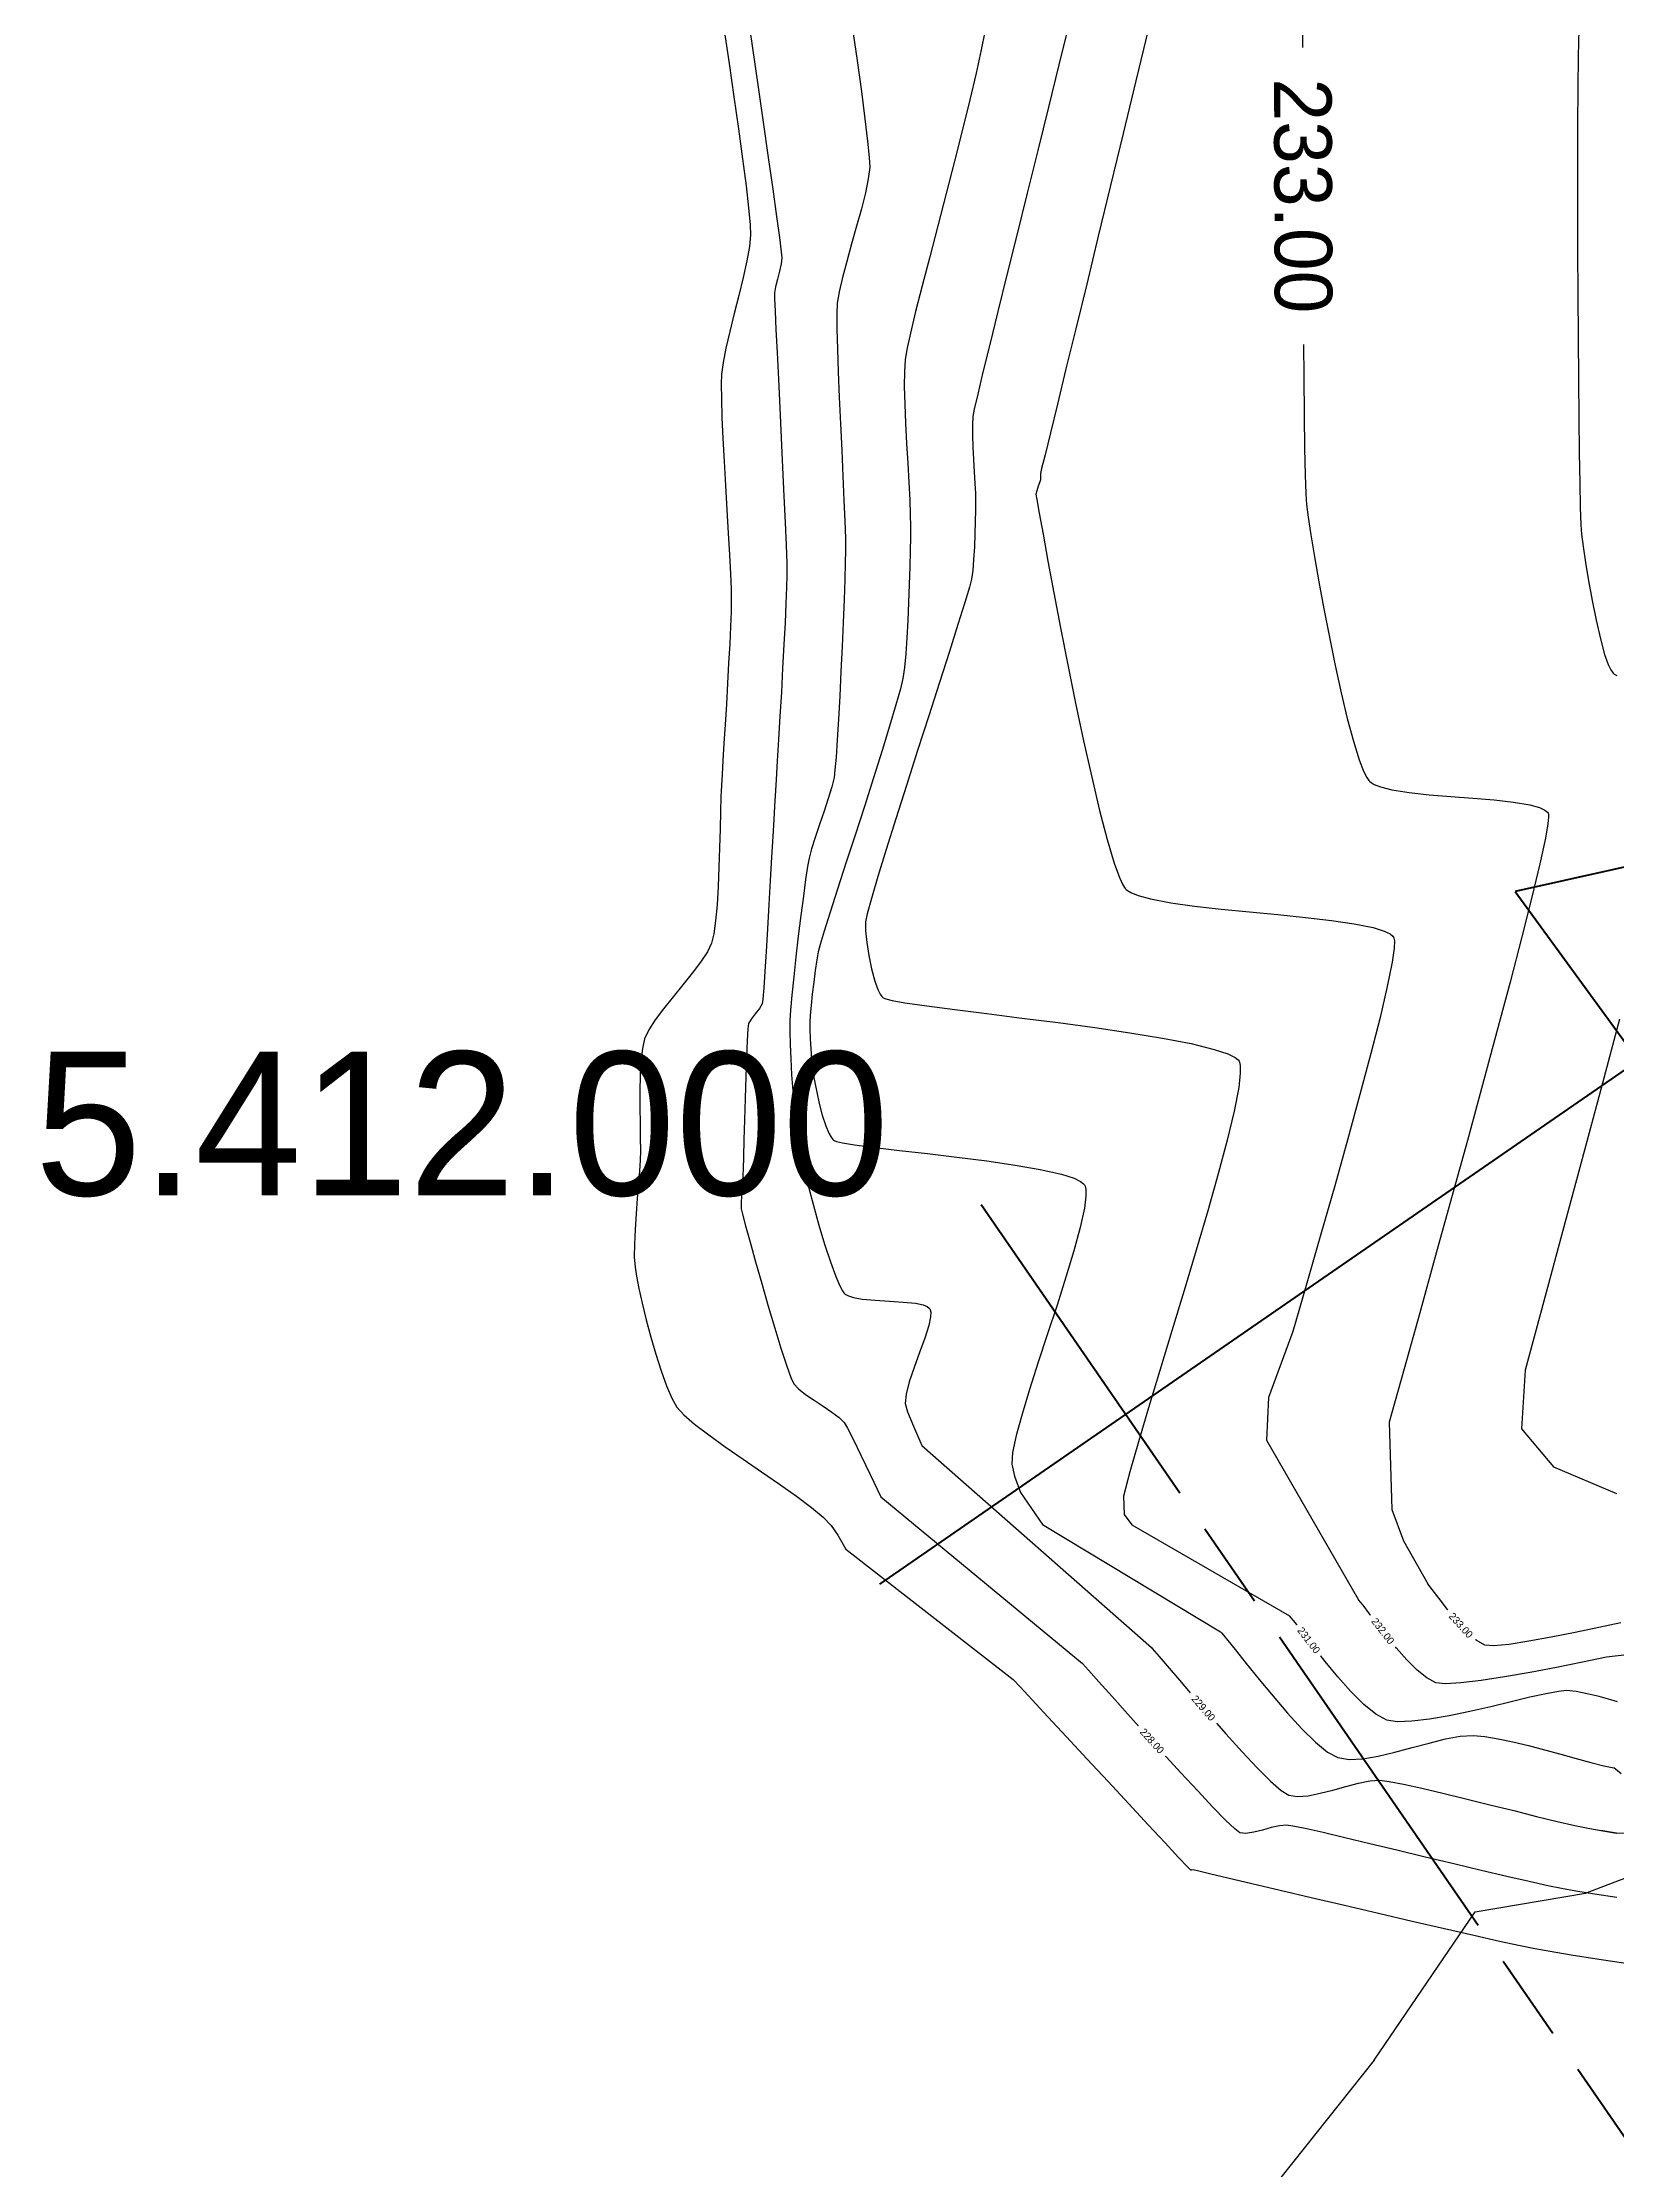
# Model space of a CAD drawing. Header units: metres. Extents: x 708931 to 723899, y 5405153 to 5413472.
# Drawn here: x 708931.1 to 709040.7, y 5411936.3 to 5412084.3 of the extents above; entities that cross this region are included whole.
import ezdxf

# ---------------------------------------------------------------- set-up
doc = ezdxf.new("R2010")
doc.units = ezdxf.units.M
doc.header["$LTSCALE"] = 12.7
doc.header["$MEASUREMENT"] = 0
doc.linetypes.add('ACAD_ISO08W100', pattern=[36, 24, -3, 6, -3])
for name, color, linetype in [('CONT-MJR1', 252, 'Continuous'), ('CONT-MNR1', 251, 'Continuous'), ('contornos2', 7, 'Continuous'), ('texto', 7, 'Continuous')]:
    doc.layers.add(name, color=color, linetype=linetype)
doc.layers.add('corte', color=214, linetype='ACAD_ISO08W100', lineweight=40)

msp = doc.modelspace()

# ---------------------------------------------------------------- linework, layer by layer
at = {"layer": 'CONT-MJR1', "elevation": 230, "flags": 128}
for points in [[(708996.68, 5412085.1), (708996.44, 5412083.83), (708996.09, 5412082.22), (708995.65, 5412080.35), (708995.13, 5412078.28), (708994.57, 5412076.08), (708993.99, 5412073.83), (708993.41, 5412071.58), (708992.85, 5412069.42), (708992.33, 5412067.41), (708991.87, 5412065.62), (708991.51, 5412064.12), (708991.25, 5412062.97), (708991.13, 5412062.26), (708991.09, 5412061.45), (708991.08, 5412060.4), (708991.12, 5412059.18), (708991.17, 5412057.84), (708991.24, 5412056.44), (708991.32, 5412055.05), (708991.4, 5412053.72), (708991.46, 5412052.51), (708991.5, 5412051.47), (708991.52, 5412050.68), (708991.51, 5412049.92), (708991.49, 5412048.95), (708991.46, 5412047.84), (708991.43, 5412046.62), (708991.38, 5412045.36), (708991.33, 5412044.1), (708991.26, 5412042.89), (708991.18, 5412041.78), (708991.09, 5412040.83), (708990.98, 5412040.07), (708990.81, 5412039.35), (708990.49, 5412038.23), (708990.06, 5412036.76), (708989.53, 5412035.05), (708988.93, 5412033.16), (708988.3, 5412031.17), (708987.65, 5412029.16), (708987.02, 5412027.21), (708986.44, 5412025.4), (708985.92, 5412023.8), (708985.51, 5412022.48), (708985.22, 5412021.54), (708985.08, 5412021.05), (708984.98, 5412020.48), (708984.87, 5412019.75), (708984.77, 5412018.93), (708984.67, 5412018.09), (708984.59, 5412017.3), (708984.53, 5412016.63), (708984.51, 5412016.15), (708984.51, 5412015.64), (708984.53, 5412014.99), (708984.57, 5412014.28), (708984.62, 5412013.56), (708984.69, 5412012.92), (708984.76, 5412012.41), (708984.85, 5412011.94), (708984.99, 5412011.27), (708985.16, 5412010.49), (708985.37, 5412009.68), (708985.61, 5412008.93), (708985.82, 5412008.42), (708985.99, 5412008.13), (708986.1, 5412007.98), (708986.16, 5412007.93), (708986.2, 5412007.9), (708986.37, 5412007.83), (708986.78, 5412007.74), (708987.61, 5412007.6), (708989.02, 5412007.42), (708990.75, 5412007.21), (708992.7, 5412006.99), (708994.75, 5412006.75), (708996.82, 5412006.49), (708998.79, 5412006.2), (709000.55, 5412005.89), (709002.02, 5412005.56), (709002.9, 5412005.28), (709003.36, 5412005.05), (709003.56, 5412004.89), (709003.62, 5412004.81), (709003.67, 5412004.73), (709003.72, 5412004.51), (709003.73, 5412004.04), (709003.63, 5412003.2), (709003.33, 5412001.84), (709002.89, 5412000.22), (709002.34, 5411998.4), (709001.72, 5411996.45), (709001.06, 5411994.45), (709000.41, 5411992.47), (708999.81, 5411990.58), (708999.28, 5411988.85), (708998.87, 5411987.36), (708998.62, 5411986.18), (708998.57, 5411985.37), (708998.75, 5411984.54), (708999.17, 5411983.4), (709000.7, 5411981.18), (709013.1, 5411973.71)], [(709013.1, 5411973.71), (709013.16, 5411973.64), (709013.31, 5411973.46), (709013.61, 5411973.1), (709014.11, 5411972.48), (709014.89, 5411971.5), (709015.79, 5411970.39), (709016.76, 5411969.21), (709017.77, 5411968.04), (709018.77, 5411966.95), (709019.71, 5411966.02), (709020.56, 5411965.33), (709021.26, 5411964.94), (709022.05, 5411964.81), (709023.01, 5411964.86), (709024.09, 5411965.04), (709025.25, 5411965.32), (709026.45, 5411965.64), (709027.63, 5411965.96), (709028.77, 5411966.24), (709029.8, 5411966.43), (709030.7, 5411966.49), (709031.5, 5411966.42), (709032.43, 5411966.26), (709033.46, 5411966.04), (709034.55, 5411965.78), (709035.67, 5411965.48), (709036.79, 5411965.18), (709037.87, 5411964.88), (709038.88, 5411964.61), (709039.79, 5411964.38), (709040.48, 5411964.23)], [(709041.01, 5411963.82), (709040.48, 5411964.23)]]:
    msp.add_lwpolyline(points, dxfattribs=at)
at = {"layer": 'CONT-MNR1', "flags": 128}
for points, elevation in [([(708980.1, 5412086.8), (708980.49, 5412084.11), (708980.88, 5412081.41), (708981.25, 5412078.79), (708981.6, 5412076.34), (708981.92, 5412074.13), (708982.18, 5412072.24), (708982.38, 5412070.77), (708982.51, 5412069.78), (708982.55, 5412069.36), (708982.5, 5412068.95), (708982.38, 5412068.42), (708982.24, 5412067.86), (708982.11, 5412067.33), (708982.04, 5412066.92), (708982.05, 5412066.52), (708982.08, 5412065.64), (708982.14, 5412064.36), (708982.22, 5412062.76), (708982.31, 5412060.91), (708982.41, 5412058.91), (708982.51, 5412056.83), (708982.61, 5412054.75), (708982.7, 5412052.76), (708982.78, 5412050.93), (708982.85, 5412049.35), (708982.89, 5412048.09), (708982.9, 5412047.24), (708982.88, 5412046.41), (708982.84, 5412045.29), (708982.78, 5412043.95), (708982.7, 5412042.43), (708982.61, 5412040.8), (708982.52, 5412039.12), (708982.42, 5412037.44), (708982.32, 5412035.82), (708982.23, 5412034.33), (708982.15, 5412033.01), (708982.08, 5412031.93), (708982.04, 5412031.15), (708981.99, 5412030.28), (708981.92, 5412029.08), (708981.84, 5412027.63), (708981.75, 5412026.01), (708981.65, 5412024.33), (708981.55, 5412022.65), (708981.46, 5412021.07), (708981.37, 5412019.67), (708981.29, 5412018.53), (708981.23, 5412017.75), (708981.18, 5412017.41), (708981, 5412017.1), (708980.7, 5412016.73), (708980.41, 5412016.35), (708980.23, 5412016.04), (708980.19, 5412015.68), (708980.14, 5412014.87), (708980.1, 5412013.72), (708980.05, 5412012.34), (708980, 5412010.84), (708979.95, 5412009.34), (708979.91, 5412007.95), (708979.88, 5412006.77), (708979.86, 5412005.92), (708979.84, 5412005.5), (708979.82, 5412005.11), (708979.78, 5412004.6), (708979.74, 5412004.05), (708979.71, 5412003.54), (708979.73, 5412003.15), (708979.82, 5412002.77), (708980.03, 5412001.97), (708980.34, 5412000.83), (708980.72, 5411999.46), (708981.15, 5411997.94), (708981.61, 5411996.37), (708982.06, 5411994.84), (708982.49, 5411993.44), (708982.87, 5411992.27), (708983.18, 5411991.41), (708983.38, 5411990.97), (708983.71, 5411990.61), (708984.2, 5411990.22), (708984.8, 5411989.82), (708985.43, 5411989.4), (708986.03, 5411989), (708986.54, 5411988.61), (708986.9, 5411988.27), (708987.13, 5411987.88), (708987.53, 5411987.11), (708988.06, 5411986.01), (708988.71, 5411984.65), (708989.44, 5411983.1), (709003.48, 5411971.49)], 228), ([(709002.54, 5412085.61), (709001.85, 5412082.79), (709001.12, 5412079.84), (709000.38, 5412076.84), (708999.64, 5412073.85), (708998.92, 5412070.94), (708998.23, 5412068.17), (708997.59, 5412065.61), (708997.03, 5412063.33), (708996.55, 5412061.39), (708996.19, 5412059.87), (708995.95, 5412058.81), (708995.85, 5412058.3), (708995.82, 5412057.73), (708995.82, 5412057), (708995.85, 5412056.18), (708995.9, 5412055.32), (708995.95, 5412054.45), (708996, 5412053.64), (708996.03, 5412052.94), (708996.04, 5412052.4), (708996.04, 5412051.78), (708996.02, 5412051), (708996, 5412050.13), (708995.96, 5412049.23), (708995.91, 5412048.36), (708995.85, 5412047.59), (708995.77, 5412046.98), (708995.62, 5412046.43), (708995.3, 5412045.35), (708994.82, 5412043.82), (708994.22, 5412041.94), (708993.53, 5412039.79), (708992.79, 5412037.47), (708992.01, 5412035.05), (708991.24, 5412032.63), (708990.5, 5412030.31), (708989.82, 5412028.16), (708989.24, 5412026.28), (708988.79, 5412024.76), (708988.49, 5412023.68), (708988.38, 5412023.13), (708988.39, 5412022.51), (708988.47, 5412021.7), (708988.6, 5412020.79), (708988.79, 5412019.86), (708989.02, 5412019), (708989.23, 5412018.43), (708989.4, 5412018.1), (708989.52, 5412017.93), (708989.58, 5412017.86), (708989.62, 5412017.83), (708989.79, 5412017.77), (708990.23, 5412017.66), (708991.12, 5412017.5), (708992.66, 5412017.27), (708994.6, 5412017.02), (708996.83, 5412016.74), (708999.26, 5412016.43), (709001.79, 5412016.11), (709004.34, 5412015.77), (709006.79, 5412015.41), (709009.06, 5412015.03), (709011.05, 5412014.65), (709012.66, 5412014.25), (709013.62, 5412013.93), (709014.11, 5412013.69), (709014.32, 5412013.52), (709014.39, 5412013.44), (709014.43, 5412013.36), (709014.48, 5412013.12), (709014.48, 5412012.59), (709014.37, 5412011.6), (709014.05, 5412009.95), (709013.56, 5412007.92), (709012.94, 5412005.58), (709012.21, 5412003.01), (709011.41, 5412000.28), (709010.57, 5411997.47), (709009.71, 5411994.65), (709008.87, 5411991.9), (709008.09, 5411989.3), (709007.38, 5411986.92), (709006.79, 5411984.84), (709006.34, 5411983.14), (709006.4, 5411981.88), (709006.93, 5411981.14), (709017.91, 5411974.82)], 231), ([(709018.81, 5412085.95), (709018.81, 5412084)], 233), ([(708978.54, 5412085.18), (708978.89, 5412082.88), (708979.22, 5412080.57), (708979.54, 5412078.33), (708979.82, 5412076.24), (708980.06, 5412074.38), (708980.24, 5412072.83), (708980.35, 5412071.66), (708980.38, 5412070.96), (708980.3, 5412070.15), (708980.12, 5412069.14), (708979.86, 5412067.99), (708979.56, 5412066.74), (708979.24, 5412065.47), (708978.93, 5412064.23), (708978.66, 5412063.07), (708978.46, 5412062.06), (708978.34, 5412061.25), (708978.32, 5412060.55), (708978.34, 5412059.53), (708978.38, 5412058.25), (708978.45, 5412056.78), (708978.53, 5412055.17), (708978.63, 5412053.5), (708978.73, 5412051.82), (708978.82, 5412050.19), (708978.9, 5412048.69), (708978.97, 5412047.36), (708979.02, 5412046.28), (708979.03, 5412045.51), (708979.02, 5412044.72), (708978.98, 5412043.69), (708978.92, 5412042.48), (708978.85, 5412041.14), (708978.77, 5412039.72), (708978.69, 5412038.28), (708978.6, 5412036.87), (708978.52, 5412035.55), (708978.45, 5412034.37), (708978.39, 5412033.38), (708978.34, 5412032.63), (708978.31, 5412031.83), (708978.28, 5412030.8), (708978.25, 5412029.6), (708978.21, 5412028.28), (708978.17, 5412026.93), (708978.11, 5412025.59), (708978.04, 5412024.32), (708977.94, 5412023.21), (708977.81, 5412022.29), (708977.66, 5412021.65), (708977.37, 5412021.04), (708976.9, 5412020.33), (708976.32, 5412019.56), (708975.66, 5412018.74), (708974.98, 5412017.9), (708974.32, 5412017.08), (708973.74, 5412016.3), (708973.28, 5412015.6), (708973, 5412014.99), (708972.84, 5412014.32), (708972.74, 5412013.45), (708972.69, 5412012.44), (708972.66, 5412011.33), (708972.66, 5412010.2), (708972.68, 5412009.09), (708972.69, 5412008.07), (708972.7, 5412007.2), (708972.69, 5412006.52), (708972.64, 5412005.8), (708972.57, 5412004.89), (708972.49, 5412003.87), (708972.41, 5412002.79), (708972.34, 5412001.71), (708972.29, 5412000.7), (708972.28, 5411999.8), (708972.33, 5411999.08), (708972.43, 5411998.46), (708972.6, 5411997.61), (708972.83, 5411996.58), (708973.11, 5411995.43), (708973.43, 5411994.22), (708973.78, 5411993.02), (708974.15, 5411991.87), (708974.52, 5411990.83), (708974.89, 5411989.97), (708975.25, 5411989.33), (708975.72, 5411988.81), (708976.48, 5411988.16), (708977.47, 5411987.41), (708978.61, 5411986.59), (708979.85, 5411985.73), (708981.14, 5411984.85), (708982.4, 5411983.98), (708983.57, 5411983.14), (708984.61, 5411982.36), (708985.43, 5411981.68), (708985.99, 5411981.1), (708986.45, 5411980.42), (708987, 5411979.45), (708998.67, 5411970.38)], 227), ([(708987.45, 5412085.43), (708987.79, 5412083.09), (708988.09, 5412080.94), (708988.34, 5412079.04), (708988.52, 5412077.48), (708988.64, 5412076.33), (708988.67, 5412075.66), (708988.57, 5412074.86), (708988.37, 5412073.88), (708988.09, 5412072.76), (708987.76, 5412071.55), (708987.41, 5412070.32), (708987.07, 5412069.11), (708986.77, 5412067.99), (708986.54, 5412067), (708986.41, 5412066.21), (708986.38, 5412065.49), (708986.39, 5412064.4), (708986.42, 5412063.02), (708986.48, 5412061.42), (708986.55, 5412059.66), (708986.63, 5412057.81), (708986.72, 5412055.96), (708986.8, 5412054.16), (708986.88, 5412052.49), (708986.94, 5412051.02), (708986.98, 5412049.83), (708986.99, 5412048.97), (708986.97, 5412048.13), (708986.94, 5412046.97), (708986.89, 5412045.56), (708986.82, 5412043.98), (708986.75, 5412042.29), (708986.67, 5412040.55), (708986.58, 5412038.85), (708986.49, 5412037.24), (708986.41, 5412035.8), (708986.33, 5412034.6), (708986.25, 5412033.7), (708986.19, 5412033.17), (708986.04, 5412032.52), (708985.79, 5412031.72), (708985.5, 5412030.83), (708985.18, 5412029.9), (708984.87, 5412029), (708984.62, 5412028.2), (708984.45, 5412027.56), (708984.35, 5412026.99), (708984.21, 5412026.08), (708984.05, 5412024.92), (708983.88, 5412023.58), (708983.7, 5412022.14), (708983.53, 5412020.69), (708983.38, 5412019.29), (708983.25, 5412018.03), (708983.16, 5412016.99), (708983.12, 5412016.25), (708983.12, 5412015.51), (708983.14, 5412014.6), (708983.18, 5412013.58), (708983.23, 5412012.48), (708983.31, 5412011.36), (708983.39, 5412010.26), (708983.49, 5412009.24), (708983.6, 5412008.34), (708983.71, 5412007.62), (708983.86, 5412006.89), (708984.1, 5412005.89), (708984.4, 5412004.69), (708984.75, 5412003.37), (708985.14, 5412002.01), (708985.53, 5412000.68), (708985.93, 5411999.46), (708986.31, 5411998.43), (708986.58, 5411997.79), (708986.77, 5411997.45), (708986.88, 5411997.3), (708986.94, 5411997.24), (708987.01, 5411997.19), (708987.19, 5411997.09), (708987.55, 5411996.98), (708988.15, 5411996.87), (708989.06, 5411996.78), (708990.04, 5411996.72), (708991, 5411996.66), (708991.85, 5411996.57), (708992.39, 5411996.46), (708992.68, 5411996.34), (708992.82, 5411996.24), (708992.86, 5411996.19), (708992.89, 5411996.12), (708992.92, 5411995.96), (708992.91, 5411995.62), (708992.78, 5411995.03), (708992.5, 5411994.14), (708992.14, 5411993.14), (708991.76, 5411992.1), (708991.43, 5411991.11), (708991.2, 5411990.25), (708991.14, 5411989.59), (708991.31, 5411989.02), (708991.71, 5411988.02), (708992.3, 5411986.67), (709008.29, 5411972.6)], 229), ([(709008.09, 5412085.32), (709007.21, 5412081.67), (709006.32, 5412078.01), (709005.44, 5412074.39), (709004.59, 5412070.87), (709003.78, 5412067.53), (709003.02, 5412064.42), (709002.34, 5412061.62), (709001.74, 5412059.18), (709001.25, 5412057.17), (709000.88, 5412055.65), (709000.64, 5412054.69), (709000.56, 5412054.35), (709000.57, 5412054.23), (709000.57, 5412054.11), (709000.57, 5412054), (709000.56, 5412053.89), (709000.51, 5412053.75), (709000.41, 5412053.46), (709000.3, 5412053.14), (709000.25, 5412052.9), (709000.31, 5412052.53), (709000.48, 5412051.58), (709000.74, 5412050.12), (709001.08, 5412048.24), (709001.49, 5412046.04), (709001.96, 5412043.6), (709002.47, 5412041.01), (709003.01, 5412038.36), (709003.57, 5412035.73), (709004.13, 5412033.21), (709004.68, 5412030.89), (709005.21, 5412028.87), (709005.7, 5412027.21), (709006.06, 5412026.22), (709006.31, 5412025.7), (709006.46, 5412025.46), (709006.53, 5412025.39), (709006.62, 5412025.31), (709006.86, 5412025.16), (709007.36, 5412024.96), (709008.23, 5412024.72), (709009.64, 5412024.46), (709011.3, 5412024.22), (709013.15, 5412024.01), (709015.11, 5412023.82), (709017.09, 5412023.63), (709019.02, 5412023.43), (709020.82, 5412023.22), (709022.41, 5412022.99), (709023.72, 5412022.73), (709024.5, 5412022.49), (709024.91, 5412022.29), (709025.09, 5412022.14), (709025.15, 5412022.07), (709025.18, 5412022), (709025.21, 5412021.8), (709025.19, 5412021.3), (709025.05, 5412020.32), (709024.71, 5412018.63), (709024.21, 5412016.48), (709023.56, 5412013.96), (709022.81, 5412011.11), (709021.96, 5412008.03), (709021.05, 5412004.76), (709020.09, 5412001.39), (709019.11, 5411997.98), (709018.14, 5411994.6), (709016.44, 5411990.01), (709016.31, 5411987.04), (709022.72, 5411975.93)], 232), ([(709038.05, 5412085.25), (709038.01, 5412083.4), (709037.99, 5412081.17), (709037.97, 5412078.62), (709037.96, 5412075.85), (709037.96, 5412072.9), (709037.97, 5412069.87), (709037.98, 5412066.81), (709038, 5412063.8), (709038.02, 5412060.91), (709038.05, 5412058.21), (709038.08, 5412055.78), (709038.12, 5412053.68), (709038.15, 5412051.99), (709038.19, 5412050.77), (709038.24, 5412050.11), (709038.35, 5412049.26), (709038.51, 5412048.14), (709038.72, 5412046.86), (709038.97, 5412045.49), (709039.25, 5412044.12), (709039.55, 5412042.84), (709039.85, 5412041.74), (709040.09, 5412041.05), (709040.27, 5412040.67), (709040.39, 5412040.5), (709040.44, 5412040.43), (709040.51, 5412040.38), (709040.7, 5412040.27)], 234), ([(709018.88, 5412063.33), (709018.9, 5412061.09), (709018.93, 5412058.39), (709018.96, 5412056.08), (709019, 5412054.24), (709019.04, 5412052.92), (709019.09, 5412052.19), (709019.21, 5412051.31), (709019.39, 5412050.08), (709019.64, 5412048.55), (709019.95, 5412046.81), (709020.3, 5412044.92), (709020.68, 5412042.95), (709021.08, 5412040.98), (709021.5, 5412039.07), (709021.93, 5412037.29), (709022.35, 5412035.71), (709022.76, 5412034.41), (709023.06, 5412033.62), (709023.28, 5412033.18), (709023.42, 5412032.98), (709023.49, 5412032.91), (709023.58, 5412032.84), (709023.8, 5412032.7), (709024.24, 5412032.53), (709025.02, 5412032.33), (709026.23, 5412032.14), (709027.64, 5412031.98), (709029.14, 5412031.86), (709030.68, 5412031.74), (709032.16, 5412031.62), (709033.5, 5412031.47), (709034.63, 5412031.27), (709035.32, 5412031.08), (709035.69, 5412030.9), (709035.86, 5412030.77), (709035.91, 5412030.7), (709035.93, 5412030.64), (709035.95, 5412030.45), (709035.9, 5412029.96), (709035.73, 5412028.95), (709035.34, 5412027.16), (709034.79, 5412024.85), (709034.09, 5412022.09), (709033.27, 5412018.94), (709032.35, 5412015.49), (709031.35, 5412011.78), (709030.29, 5412007.91), (709029.19, 5412003.92), (709028.07, 5411999.9), (709026.97, 5411995.91), (709025.89, 5411992.01), (709024.85, 5411988.29), (709025.04, 5411982.22), (709025.84, 5411980.03), (709027.53, 5411977.04)], 233), ([(709040.88, 5412016.35), (709039.6, 5412011.56), (709038.28, 5412006.63), (709036.94, 5412001.65), (709035.61, 5411996.72), (709034.31, 5411991.91), (709034.07, 5411987.83), (709036.28, 5411985.18), (709040.68, 5411983.34)], 234), ([(709043.9, 5411971.26), (709041.39, 5411972.11), (709039.97, 5411971.93), (709038.3, 5411971.58), (709036.49, 5411971.22), (709034.66, 5411970.87), (709032.88, 5411970.56), (709031.24, 5411970.31), (709029.84, 5411970.14), (709028.76, 5411970.09), (709028.09, 5411970.16), (709027.47, 5411970.49), (709026.79, 5411971.04), (709026.08, 5411971.75), (709025.36, 5411972.56), (709024.68, 5411973.4), (709024.04, 5411974.22), (709023.48, 5411974.96), (709023.04, 5411975.55), (709022.72, 5411975.93)], 232), ([(709040.97, 5411974.32), (709039.44, 5411974.01), (709037.79, 5411973.66), (709036.13, 5411973.33), (709034.56, 5411973.04), (709033.19, 5411972.82), (709032.13, 5411972.72), (709031.5, 5411972.77), (709030.9, 5411973.12), (709030.24, 5411973.71), (709029.56, 5411974.46), (709028.91, 5411975.26), (709028.32, 5411976.02), (709027.85, 5411976.64), (709027.53, 5411977.04)], 233), ([(709040.75, 5411968.83), (709040.29, 5411968.96), (709039.46, 5411969.19), (709038.63, 5411969.39), (709037.87, 5411969.54), (709037.2, 5411969.61), (709036.64, 5411969.55), (709035.77, 5411969.39), (709034.65, 5411969.14), (709033.35, 5411968.83), (709031.93, 5411968.49), (709030.47, 5411968.16), (709029.02, 5411967.86), (709027.65, 5411967.62), (709026.42, 5411967.47), (709025.41, 5411967.44), (709024.68, 5411967.55), (709023.92, 5411967.96), (709023.07, 5411968.65), (709022.18, 5411969.55), (709021.27, 5411970.57), (709020.39, 5411971.64), (709019.58, 5411972.68), (709018.87, 5411973.61), (709018.3, 5411974.35), (709017.91, 5411974.82)], 231), ([(709040.69, 5411955.2), (709039.14, 5411955.44), (709037.84, 5411955.65), (709036.85, 5411955.82), (709035.9, 5411956.02), (709034.6, 5411956.31), (709033.03, 5411956.67), (709031.25, 5411957.09), (709029.34, 5411957.55), (709027.36, 5411958.02), (709025.39, 5411958.49), (709023.5, 5411958.95), (709021.76, 5411959.36), (709020.24, 5411959.72), (709019, 5411960), (709018.13, 5411960.18), (709017.7, 5411960.25), (709017.21, 5411960.2), (709016.63, 5411960.07), (709016.02, 5411959.9), (709015.42, 5411959.75), (709014.87, 5411959.67), (709014.44, 5411959.71), (709014.09, 5411959.98), (709013.45, 5411960.59), (709012.57, 5411961.49), (709011.51, 5411962.62), (709010.34, 5411963.89), (709009.09, 5411965.26), (709007.84, 5411966.64), (709006.64, 5411967.97), (709005.55, 5411969.19), (709004.62, 5411970.23), (709003.91, 5411971.02), (709003.48, 5411971.49)], 228), ([(709008.29, 5411972.6), (709008.35, 5411972.53), (709008.51, 5411972.36), (709008.82, 5411971.99), (709009.38, 5411971.34), (709010.24, 5411970.33), (709011.25, 5411969.15), (709012.35, 5411967.88), (709013.48, 5411966.59), (709014.6, 5411965.35), (709015.65, 5411964.23), (709016.58, 5411963.31), (709017.33, 5411962.65), (709017.85, 5411962.33), (709018.46, 5411962.23), (709019.21, 5411962.29), (709020.04, 5411962.46), (709020.93, 5411962.68), (709021.83, 5411962.93), (709022.7, 5411963.16), (709023.5, 5411963.32), (709024.2, 5411963.37), (709024.85, 5411963.29), (709025.85, 5411963.1), (709027.11, 5411962.82), (709028.58, 5411962.47), (709030.19, 5411962.08), (709031.86, 5411961.66), (709033.52, 5411961.25), (709035.1, 5411960.85), (709036.54, 5411960.5), (709037.77, 5411960.21), (709038.7, 5411960.02), (709039.59, 5411959.86), (709040.67, 5411959.69)], 229), ([(709041.32, 5411950.62), (709039.3, 5411950.92), (709037.52, 5411951.2), (709036.05, 5411951.44), (709034.99, 5411951.63), (709033.97, 5411951.84), (709032.53, 5411952.15), (709030.74, 5411952.55), (709028.69, 5411953.02), (709026.45, 5411953.54), (709024.1, 5411954.08), (709021.74, 5411954.64), (709019.42, 5411955.18), (709017.25, 5411955.7), (709015.29, 5411956.16), (709013.62, 5411956.55), (709012.33, 5411956.86), (709011.49, 5411957.06), (709011.19, 5411957.13), (709011.11, 5411957.11), (709011.03, 5411957.1), (709010.8, 5411957.34), (709010.18, 5411958), (709009.25, 5411959), (709008.07, 5411960.27), (709006.72, 5411961.72), (709005.27, 5411963.28), (709003.8, 5411964.86), (709002.38, 5411966.39), (709001.08, 5411967.78), (708999.98, 5411968.97), (708999.15, 5411969.86), (708998.67, 5411970.38)], 227), ([(709042.89, 5411959.58), (709040.67, 5411959.69), (709039.59, 5411959.86), (709039.59, 5411959.86), (709039.59, 5411959.86), (709039.59, 5411959.86), (709039.59, 5411959.86), (709039.59, 5411959.86)], 229)]:
    msp.add_lwpolyline(points, dxfattribs=dict(at, elevation=elevation))
at = {"layer": 'contornos2', "color": 30}
for points in [[(709023.79, 5411943.87), (709023.79, 5411943.87), (709023.79, 5411943.87), (709030.83, 5411954.2), (709030.83, 5411954.2), (709038.51, 5411955.51), (709046.6, 5411958.6), (709054.95, 5411963.38), (709069.96, 5411974.63)], [(709023.79, 5411943.87), (709015.68, 5411933.66), (709008.51, 5411915.53), (709005.46, 5411902.41), (709005.46, 5411880), (709002.94, 5411853.95), (709003.71, 5411832.96), (709004.65, 5411831.5)]]:
    msp.add_lwpolyline(points, dxfattribs=at)
at = {"layer": 'corte', "color": 6}
msp.add_lwpolyline([(708989.37, 5411977.02), (709071.37, 5412033.61), (709033.62, 5412025.25), (709049.57, 5412003.35)], dxfattribs=at)
at = {"layer": 'corte', "color": 6, "ltscale": 0.08}
msp.add_lwpolyline([(708996.43, 5412003.45), (709351.94, 5411488.27)], dxfattribs=at)

# ---------------------------------------------------------------- texts
at = {"layer": 'CONT-MNR1', "insert": (709018.83, 5412073.67, 233), "char_height": 4, "attachment_point": 5, "rotation": 270.2101}
msp.add_mtext('{233.00}', dxfattribs=at)
at = {"layer": 'texto', "color": 0, "insert": (708930.53, 5412014.09), "char_height": 10, "width": 189.5511, "attachment_point": 1}
msp.add_mtext('5.412.000', dxfattribs=at)

# ---------------------------------------------------------------- next in the draw order: texts
at = {"layer": 'CONT-MNR1', "char_height": 0.508, "attachment_point": 5, "bg_fill": 3, "box_fill_scale": 1.25, "bg_fill_color": 256, "bg_fill_true_color": 13158600, "bg_fill_transparency": 0}
for s, insert, width, rotation in [('231.00', (709019.25, 5411973.11, 231), 2.4432, 307.4338), ('232.00', (709024.41, 5411973.75, 232), 2.541, 307.7786), ('233.00', (709029.84, 5411974.15, 233), 2.541, 312.3046), ('229.00', (709011.91, 5411968.39, 229), 2.541, 310.8608), ('228.00', (709008.33, 5411966.1, 228), 2.541, 312.1457)]:
    msp.add_mtext(s, dxfattribs=dict(at, insert=insert, width=width, rotation=rotation))

doc.saveas('drawing.dxf')
